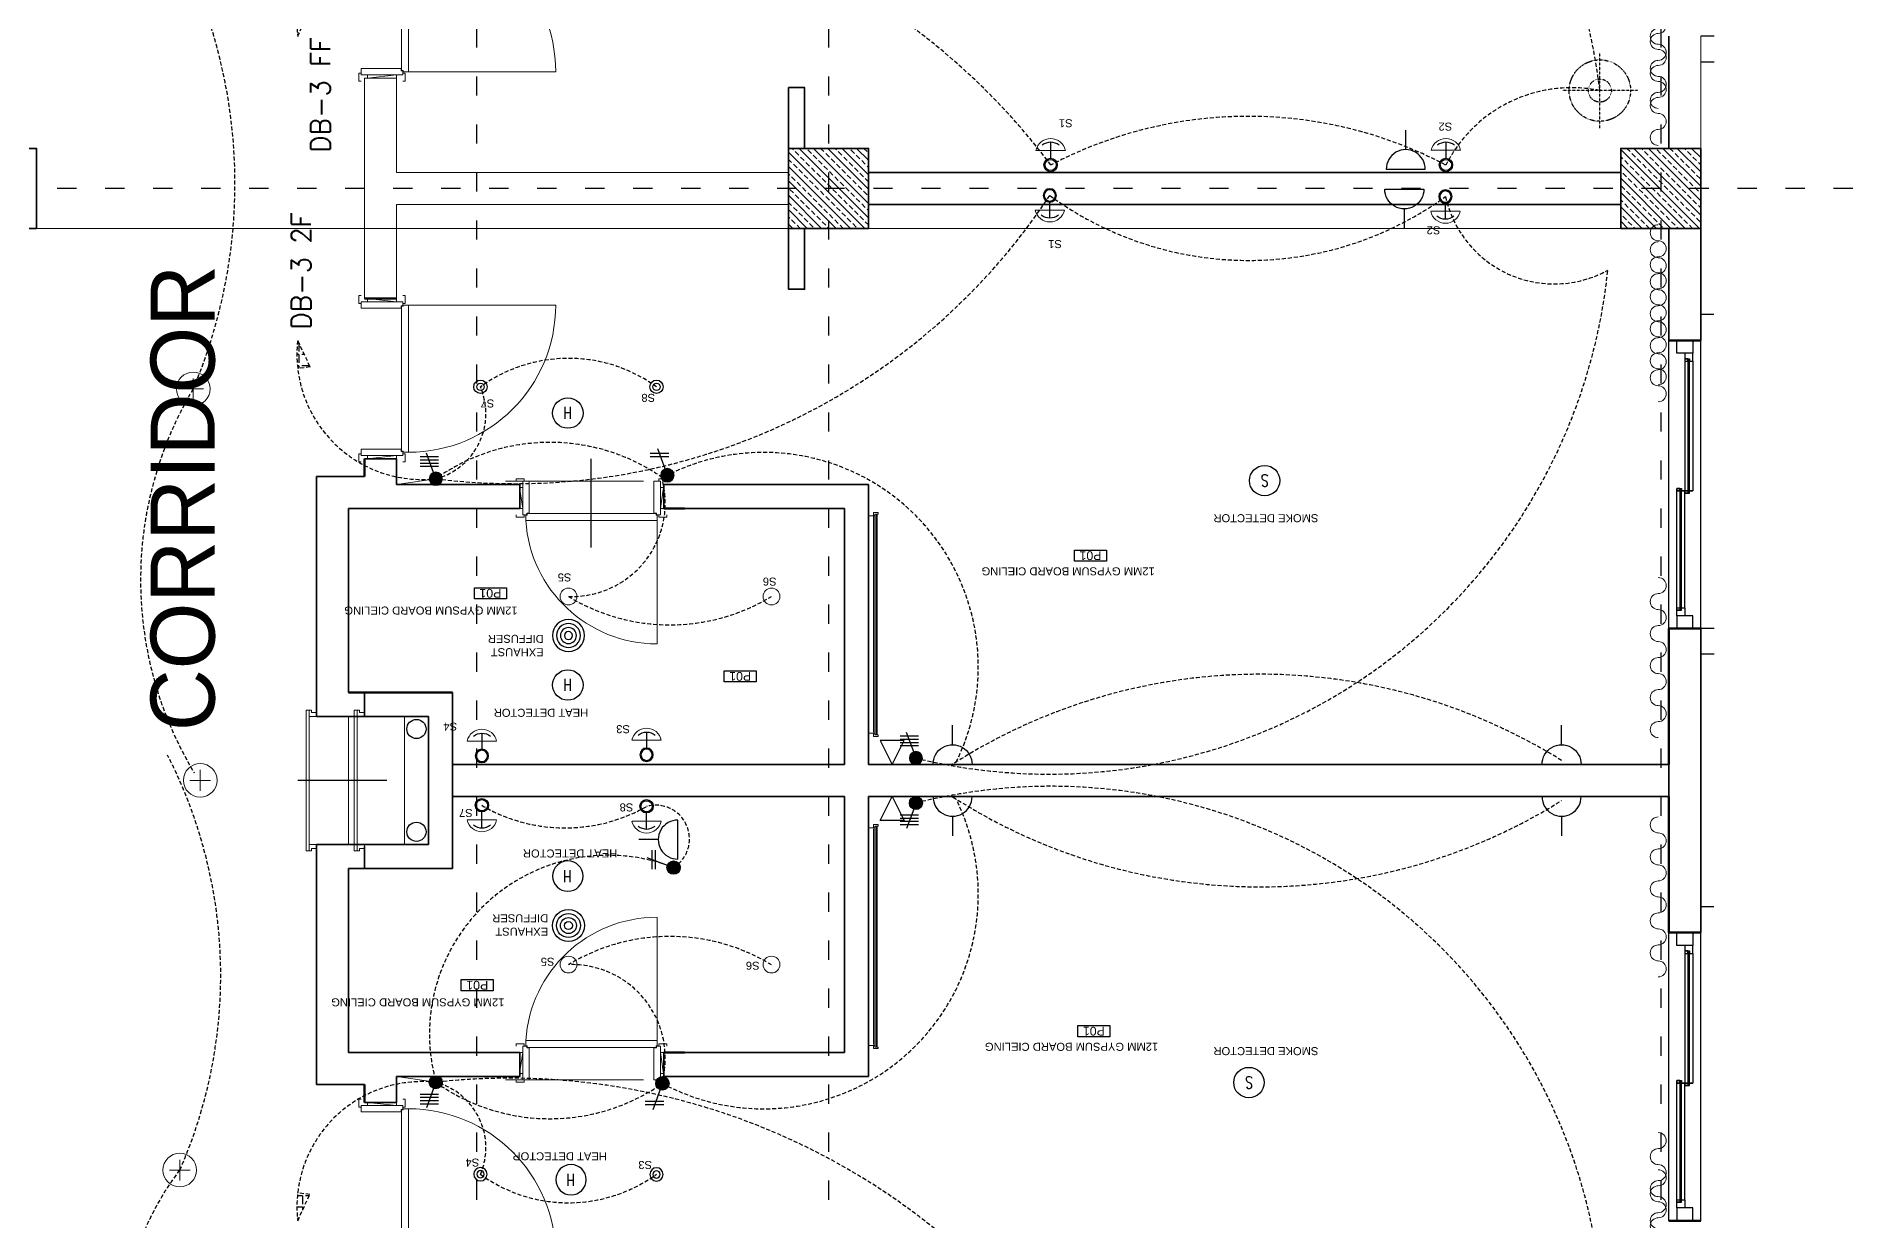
# Model space of a CAD drawing. Header units: millimetres. Extents: x -3207095 to 15275363, y 3702017 to 4798027.
# Drawn here: x 695993 to 697128, y 4470093 to 4470833 of the extents above; entities that cross this region are included whole.
import ezdxf
from ezdxf.enums import TextEntityAlignment as Align

# ---------------------------------------------------------------- set-up
doc = ezdxf.new("R2010")
doc.units = ezdxf.units.MM
for name, pattern in [('ACAD_ISO03W100', [30, 12, -18]), ('DUZ', [500, 500]), ('HIDDEN', [0.375, 0.25, -0.125]), ('HIDDEN2', [0.1875, 0.125, -0.0625])]:
    doc.linetypes.add(name, pattern=pattern)
doc.layers.get('0').update_dxf_attribs({"color": 1, "linetype": 'DUZ'})
for name, color, linetype in [('0 MC MAHAL', 94, 'Continuous'), ('a_aydinlatma', 5, 'Continuous'), ('a_olcu', 30, 'Continuous'), ('a_yazi', 105, 'Continuous'), ('AGAC', 116, 'Continuous'), ('EL-L-LS', 181, 'Continuous'), ('KOLTAR_F', 145, 'Continuous'), ('MH-EL-TEL', 222, 'Continuous'), ('OLCU', 1, 'Continuous'), ('PEN', 161, 'Continuous'), ('pen.kap.olc', 205, 'Continuous'), ('SMC-EL-FA', 33, 'Continuous'), ('SMC-EL-FA-TXT', 123, 'Continuous'), ('SMC-EL-L-LP', 22, 'Continuous'), ('SMC-EL-P', 160, 'Continuous'), ('SMC-TXT', 123, 'Continuous'), ('söve', 26, 'DUZ'), ('TESİSAT', 57, 'Continuous')]:
    doc.layers.add(name, color=color, linetype=linetype)
for name, color, linetype, lineweight in [('C LIGHT', 202, 'Continuous', 9), ('cam', 143, 'Continuous', 20), ('DUV', 220, 'Continuous', 50), ('DUVAR', 7, 'Continuous', 35), ('EL-L-WIR', 124, 'Continuous', 30), ('FE_MOBTEF.2', 33, 'Continuous', 18), ('FE_PERDE', 205, 'Continuous', 15), ('gor25', 142, 'Continuous', 25), ('iç duvar', 7, 'Continuous', 50), ('KAPEN', 151, 'Continuous', 9), ('KOLON_F', 3, 'Continuous', 35), ('Xref', 253, 'Continuous', 13)]:
    doc.layers.add(name, color=color, linetype=linetype, lineweight=lineweight)
doc.styles.add('ARIEL20S', font='arial.ttf')
doc.styles.add('ROMANS', font='romans.shx')
doc.styles.add('smc-1', font='simplex.shx')
pattern_1 = [(135, (5198435.835, 3810129.321), (-4.4901280605, -4.4901280605), []), (135, (5198435.835, 3810133.811), (-4.4901280605, -4.4901280605), [3.175, -1.5875])]
pattern_2 = [(135, (5198955.835, 3810129.321), (-4.4901280605, -4.4901280605), []), (135, (5198955.835, 3810133.811), (-4.4901280605, -4.4901280605), [3.175, -1.5875])]
pattern_3 = [(135, (5198955.835, 3810129.321), (-4.4901280605, -4.4901280605), []), (135, (5198955.835, 3810133.811), (-4.4901280605, -4.4901280605), [3.175, -1.5875])]

# ---------------------------------------------------------------- blocks, each defined once
blk = doc.blocks.new('GEN_BLOCK00601')
at = {"linetype": 'Continuous', "ltscale": 50}
for centre, start, end in [((50, 50), 0, 180), ((150, 50), 180, 0), ((250, 50), 0, 180), ((350, 50), 180, 0), ((450, 50), 0, 180), ((550, 50), 180, 0), ((650, 50), 0, 180), ((750, 50), 180, 0), ((850, 50), 0, 180), ((950, 50), 180, 0)]:
    blk.add_arc(centre, 50, start, end, dxfattribs=at)
for tag in ['FLOOR', 'Sfb']:
    blk.add_attdef(tag, (0, 0), '', height=1)
blk = doc.blocks.new('K210')
for p, q in [((0.04, 0.985), (0.04, 0.032)), ((0.04, 0.032), (0.047, 0.032)), ((0.047, 0.032), (0.047, 0.022)), ((0.047, 0.022), (0.953, 0.022)), ((0.953, 0.032), (0.96, 0.032)), ((0.953, 0.022), (0.953, 0.032)), ((0.96, 0.032), (0.96, 0.065))]:
    blk.add_line(p, q)
for points in [[(-0.02, 0.03), (-0.02, 0.045), (0.03, 0.045), (0.03, 0.03)], [(0.04, 0.065), (0.96, 0.065)], [(1.02, 0.03), (1.02, 0.045), (0.97, 0.045), (0.97, 0.03)], [(0.02, -0.19), (0, -0.19), (0.02, -0.01), (0, -0.01)], [(0.98, -0.19), (1, -0.19), (0.98, -0.01), (1, -0.01)], [(-0.02, -0.23), (-0.02, -0.245), (0.03, -0.245), (0.03, -0.23)], [(1.02, -0.23), (1.02, -0.245), (0.97, -0.245), (0.97, -0.23)]]:
    blk.add_lwpolyline(points)
for points in [[(0.02, 0.03), (0.045, 0.03), (0.045, 0.02), (0.06, 0.02), (0.06, -0.23), (0.02, -0.23)], [(0.98, 0.03), (0.955, 0.03), (0.955, 0.02), (0.94, 0.02), (0.94, -0.23), (0.98, -0.23)]]:
    blk.add_lwpolyline(points, close=True)
blk.add_arc((0.04, 0.065), 0.92, 0, 90)
blk = doc.blocks.new('new block')
at = {"layer": 'KAPEN'}
for p, q in [((105202.053, 48261.86), (105202.02, 48261.86)), ((105202.053, 48261.853), (105202.053, 48261.86)), ((105202.063, 48261.853), (105202.053, 48261.853)), ((105202.063, 48261.047), (105202.063, 48261.853)), ((105201.25, 48261.04), (105202.053, 48261.04)), ((105202.053, 48261.047), (105202.063, 48261.047)), ((105202.053, 48261.04), (105202.053, 48261.047))]:
    blk.add_line(p, q, dxfattribs=at)
for points in [[(105202.055, 48261.92), (105202.04, 48261.92), (105202.04, 48261.87), (105202.055, 48261.87)], [(105202.265, 48261.92), (105202.28, 48261.92), (105202.28, 48261.87), (105202.265, 48261.87)], [(105202.02, 48261.04), (105202.02, 48261.86)], [(105202.225, 48261.88), (105202.225, 48261.9), (105202.095, 48261.88), (105202.095, 48261.9)], [(105202.055, 48260.98), (105202.04, 48260.98), (105202.04, 48261.03), (105202.055, 48261.03)], [(105202.225, 48261.02), (105202.225, 48261), (105202.095, 48261.02), (105202.095, 48261)], [(105202.265, 48260.98), (105202.28, 48260.98), (105202.28, 48261.03), (105202.265, 48261.03)]]:
    blk.add_lwpolyline(points, dxfattribs=at)
for points in [[(105202.055, 48261.88), (105202.055, 48261.855), (105202.065, 48261.855), (105202.065, 48261.84), (105202.265, 48261.84), (105202.265, 48261.88)], [(105202.055, 48261.02), (105202.055, 48261.045), (105202.065, 48261.045), (105202.065, 48261.06), (105202.265, 48261.06), (105202.265, 48261.02)]]:
    blk.add_lwpolyline(points, close=True, dxfattribs=at)
blk.add_arc((105202.071, 48261.04), 0.822, 93.6023, 180, dxfattribs=at)
blk = doc.blocks.new('rgtkjıtdkfgölv')
at = {"layer": 'FE_MOBTEF.2'}
for p, q in [((104445.908, 48877.932), (104445.888, 48877.932)), ((104445.888, 48877.932), (104445.888, 48877.902)), ((104445.888, 48877.902), (104445.898, 48877.902)), ((104445.898, 48877.914), (104445.898, 48877.922)), ((104445.898, 48877.922), (104447.278, 48877.922)), ((104445.898, 48877.922), (104445.908, 48877.922)), ((104445.898, 48877.902), (104445.898, 48877.922)), ((104445.898, 48877.908), (104445.898, 48877.914)), ((104445.898, 48877.914), (104447.278, 48877.914)), ((104447.278, 48877.914), (104445.898, 48877.914)), ((104447.278, 48877.908), (104445.898, 48877.908)), ((104445.908, 48877.932), (104445.908, 48877.962)), ((104445.908, 48877.922), (104445.908, 48877.932)), ((104447.261, 48877.932), (104445.914, 48877.932)), ((104447.268, 48877.932), (104447.268, 48877.962)), ((104447.268, 48877.932), (104447.288, 48877.932)), ((104447.268, 48877.922), (104447.268, 48877.932)), ((104447.278, 48877.922), (104447.268, 48877.922)), ((104447.278, 48877.902), (104447.278, 48877.922)), ((104447.278, 48877.922), (104447.278, 48877.914)), ((104447.278, 48877.914), (104447.278, 48877.908)), ((104447.288, 48877.902), (104447.278, 48877.902)), ((104447.288, 48877.932), (104447.288, 48877.902))]:
    blk.add_line(p, q, dxfattribs=at)
blk = doc.blocks.new('a_malzeme')
blk.add_lwpolyline([(-100, 70), (100, 70), (100, 0), (-100, 0), (-100, 70)])
at = {"style": 'ARIEL20S'}
blk.add_attdef('P01', text='', height=55, dxfattribs=at).set_placement((0, 35), align=Align.MIDDLE_CENTER)
blk = doc.blocks.new('ANEM')
at = {"layer": 'a_aydinlatma'}
for radius in [100, 75, 50, 25]:
    blk.add_circle((56721, 5587), radius, dxfattribs=at)
blk = doc.blocks.new('SD')
at = {"color": 140}
blk.add_circle((0, 0), 0.25, dxfattribs=at)
at = {"layer": 'SMC-EL-FA-TXT', "style": 'ROMANS', "width": 0.75}
blk.add_text('S', height=0.197, dxfattribs=at).set_placement((-0.066, -0.101, 0))
blk = doc.blocks.new('LIGHT3')
at = {"layer": 'SMC-EL-L-LP'}
blk.add_line((0.001, 0), (0, 0.235), dxfattribs=at)
for radius in [0.0975, 0.0825]:
    blk.add_circle((0, 0.332), radius, dxfattribs=at)
blk.add_arc((0, 0.2), 0.2, 231.5853, 308.8029, dxfattribs=at)
blk = doc.blocks.new('LS-1WAY-4G')
at = {"layer": 'EL-L-LS'}
blk.add_hatch(color=181, dxfattribs=at).paths.add_polyline_path([(0.092, 0.092, 1), (-0.092, 0.092, 1)])
at = {"layer": 'EL-L-LS', "color": 181}
for p, q in [((-0.036, 0.4), (0.223, 0.4)), ((-0.036, 0.354), (0.223, 0.354)), ((-0.036, 0.308), (0.223, 0.308)), ((-0.036, 0.263), (0.223, 0.263)), ((0.031, 0.178), (0.132, 0.453))]:
    blk.add_line(p, q, dxfattribs=at)
blk.add_circle((0, 0.092), 0.0917, dxfattribs=at)
blk = doc.blocks.new('LIGHT1')
at = {"linetype": 'Continuous'}
for radius in [0.11, 0.06]:
    blk.add_circle((0, 0), radius, dxfattribs=at)
blk = doc.blocks.new('A$C89dd7f61')
at = {"layer": 'SMC-EL-L-LP', "xscale": -38, "yscale": 38, "zscale": 38}
blk.add_blockref('LIGHT1', (0, 0), dxfattribs=at)
blk = doc.blocks.new('LS-1WAY-2G')
at = {"layer": 'SMC-EL-L-LP'}
blk.add_hatch(color=181, dxfattribs=at).paths.add_polyline_path([(0.092, 0.092, 1), (-0.092, 0.092, 1)])
at = {"layer": 'SMC-EL-L-LP', "color": 181}
for p, q in [((-0.021, 0.387), (0.237, 0.387)), ((-0.021, 0.342), (0.237, 0.342)), ((0.031, 0.178), (0.132, 0.453))]:
    blk.add_line(p, q, dxfattribs=at)
blk.add_circle((0, 0.092), 0.0917, dxfattribs=at)
blk = doc.blocks.new('CL1')
at = {"layer": 'C LIGHT'}
blk.add_circle((0, 0), 5.25, dxfattribs=at)
blk = doc.blocks.new('HD')
at = {"color": 22}
blk.add_circle((0, 0), 0.25, dxfattribs=at)
at = {"layer": 'SMC-EL-FA-TXT', "color": 123, "style": 'ROMANS', "width": 0.75}
blk.add_text('H', height=0.197, dxfattribs=at).set_placement((-0.074, -0.096, 0))
blk = doc.blocks.new('S13A')
for p, q in [((0, 0.18), (0, 0.358)), ((-0.178, 0), (0.178, 0))]:
    blk.add_line(p, q)
blk.add_arc((0, 0.002), 0.178, 359.4023, 180.5977)
blk = doc.blocks.new('A$C7aefd928')
at = {"layer": 'a_aydinlatma', "linetype": 'HIDDEN', "ltscale": 10}
h = blk.add_hatch(dxfattribs=at)
h.set_pattern_fill('ANGLE', color=8)
h.set_pattern_definition([(0, (-693994.367, -4479887.279), (0, 6.985), [5.08, -1.905]), (90, (-693994.367, -4479887.279), (-6.985, 4e-16), [5.08, -1.905])])
h.paths.add_polyline_path([(837.2, 271.4), (829.6, 255), (837.2, 254.1, 0.055419)])
at = {"layer": 'a_aydinlatma', "linetype": 'HIDDEN2'}
for p, q in [((23.5, 328.8), (23.5, 281.7)), ((0, 305.3), (47, 305.3))]:
    blk.add_line(p, q, dxfattribs=at)
at = {"layer": 'a_aydinlatma', "color": 3, "linetype": 'HIDDEN', "ltscale": 10}
for p, q in [((837.2, 271.4), (829.6, 255)), ((829.6, 255), (837.2, 254.1))]:
    blk.add_line(p, q, dxfattribs=at)
at = {"layer": 'a_aydinlatma', "linetype": 'HIDDEN2'}
for radius in [19.2, 7.2]:
    blk.add_circle((23.5, 305.3), radius, dxfattribs=at)
at = {"layer": 'a_aydinlatma', "linetype": 'HIDDEN', "ltscale": 10}
for centre, radius, start, end in [((41.1, 391.6), 88.1, 258.5011, 333.1564), ((243.2, 587.1), 265.7, 242.3098, 297.7005), ((705.2, 605.5), 423.1, 216.8454, 276.1897), ((366.4, 345.2), 345.2, 186.6453, 284.1662), ((668, 166.4), 93.8, 54.1169, 125.8831), ((761.9, 225.8), 42.3, 156.7822, 254.8981), ((643.1, 154.9), 111.8, 248.5847, 15.5788), ((665.9, 169.8), 58.4, 164.7362, 272.1082), ((604.6, 216.3), 122.5, 238.8129, 301.1871), ((613.5, 32.9), 21.1, 121.94, 285.5579), ((670.1, -77.2), 103.2, 59.6797, 119.5515)]:
    blk.add_arc(centre, radius, start, end, dxfattribs=at)
at = {"layer": 'a_aydinlatma', "color": 3, "linetype": 'HIDDEN', "ltscale": 10}
for centre, radius, start, end in [((759.4, 262.8), 78.3, 263.7664, 6.3094), ((679.6, 84.6), 123.1, 54.605, 124.8385), ((546, 67.4), 134.1, 61.8575, 206.2961), ((235.8, -293.6), 356.4, 57.3715, 121.9107)]:
    blk.add_arc(centre, radius, start, end, dxfattribs=at)
at = {"layer": 'MH-EL-TEL'}
for p, q in [((465.7, 6.4), (458.2, 21.4)), ((458.2, 21.4), (473.2, 21.4)), ((473.2, 21.4), (465.7, 6.4))]:
    blk.add_line(p, q, dxfattribs=at)
at = {"layer": 'OLCU', "color": 252, "linetype": 'Continuous', "lineweight": 5, "true_color": 0x939598}
blk.add_line((750.9, 184.9), (775.5, 181.4), dxfattribs=at)
at = {"layer": 'SMC-EL-L-LP', "lineweight": 0}
for p, q in [((128.9, 342.6), (110.6, 342.6)), ((375.9, 342.7), (357.5, 342.7)), ((610, 21.7), (628.3, 21.7)), ((712.9, 21), (731.3, 21))]:
    blk.add_line(p, q, dxfattribs=at)
for centre, start, end in [((119.7, 344.6), 191.7871, 348.2129), ((366.7, 344.6), 191.7871, 348.2129), ((619.2, 19.8), 11.7871, 168.2129), ((722.1, 19.1), 11.7871, 168.2129)]:
    blk.add_arc(centre, 9.38, start, end, dxfattribs=at)
at = {"layer": 'a_aydinlatma', "xscale": 0.1, "yscale": 0.1, "zscale": 0.1}
blk.add_blockref('ANEM', (-5004.1, -471.7), dxfattribs=at)
at = {"layer": 'a_olcu', "xscale": 0.1, "yscale": 0.1, "zscale": 0.1}
for p in [(339.7, 149.5), (725, 120.8)]:
    blk.add_blockref('a_malzeme', p, dxfattribs=at).add_auto_attribs({'P01': 'P01'})
at = {"layer": 'C LIGHT', "linetype": 'Continuous'}
for p in [(541.1, 111.4), (668, 111.4)]:
    blk.add_blockref('CL1', p, dxfattribs=at)
at = {"layer": 'EL-L-LS', "xscale": 45.60000005237816, "yscale": 45.60000005237816, "zscale": 45.60000005237816}
blk.add_blockref('LS-1WAY-2G', (609.3, 181.4), dxfattribs=at)
at = {"layer": 'EL-L-LS', "xscale": 45.60000005237816, "yscale": 45.60000005237816, "zscale": 45.60000005237816, "rotation": 270}
blk.add_blockref('LS-1WAY-2G', (598.1, 50.8), dxfattribs=at)
at = {"layer": 'EL-L-WIR', "xscale": 44.23680000000058, "yscale": 44.23680000000058, "zscale": 44.23680000000058}
for p in [(750.9, 180.9), (450.9, 6.4)]:
    blk.add_blockref('LS-1WAY-4G', p, dxfattribs=at)
at = {"layer": 'SMC-EL-FA', "yscale": 38, "zscale": 38}
for name, p, xscale in [('HD', (666.4, 245.8), -38), ('SD', (242.8, 185.1), 38), ('HD', (668.4, 56.1), -38)]:
    blk.add_blockref(name, p, dxfattribs=dict(at, xscale=xscale))
at = {"layer": 'SMC-EL-L-LP', "lineweight": 0, "xscale": 42.74999999996362, "yscale": 42.74999999996362, "zscale": 42.74999999996362}
for p in [(119.7, 337.6), (366.7, 337.6)]:
    blk.add_blockref('LIGHT3', p, dxfattribs=at)
at = {"layer": 'SMC-EL-L-LP', "lineweight": 0, "xscale": 42.74999999996362, "yscale": 42.74999999996362, "zscale": 42.74999999996362, "rotation": 180}
for p in [(619.2, 26.7), (722.1, 26)]:
    blk.add_blockref('LIGHT3', p, dxfattribs=at)
at = {"layer": 'SMC-EL-P', "xscale": 68.51054328617874, "yscale": 68.51054328617874, "zscale": 68.51054328617874}
for p, rotation in [((144.8, 354.5), 180), ((599.6, 33.3), 270)]:
    blk.add_blockref('S13A', p, dxfattribs=dict(at, rotation=rotation))
for p in [(47.4, 6.4), (428, 6.4)]:
    blk.add_blockref('S13A', p, dxfattribs=at)
at = {"layer": 'Xref'}
for p in [(613, 242.5), (723, 242.4)]:
    blk.add_blockref('A$C89dd7f61', p, dxfattribs=at)
at = {"layer": 'a_yazi', "char_height": 5, "style": 'ARIEL20S'}
for s, insert, width, attachment_point in [('S2', (115.8, 330.3), 51.389, 1), ('S1', (353, 328.2), 51.389, 1), ('S3', (615.8, 239.1), 51.389, 1), ('HEAT DETECTOR', (644, 228.6), 143.239, 7), ('S4', (723.8, 237.6), 51.389, 1), ('SMOKE DETECTOR', (199.4, 162.9), 143.239, 7), ('12MM GYPSUM BOARD CIELING ', (299.5, 160.2), 143.239, 7), ('12MM GYPSUM BOARD CIELING ', (708, 132.4), 143.239, 7), ('S6', (548.6, 114.6), 51.389, 1), ('S5', (676.8, 112.1), 51.389, 1), ('EXHAUST DIFFUSER', (680.7, 93.3), 51.389, 1), ('HEAT DETECTOR', (637.5, 39.4), 143.239, 7), ('S8', (627.5, 15.7), 51.389, 1), ('S7', (727.9, 19.2), 51.389, 1)]:
    blk.add_mtext(s, dxfattribs=dict(at, insert=insert, width=width, attachment_point=attachment_point))
blk = doc.blocks.new('A$C288ee9c8')
at = {"layer": 'a_aydinlatma', "linetype": 'HIDDEN', "ltscale": 10}
h = blk.add_hatch(dxfattribs=at)
h.set_pattern_fill('ANGLE', color=8)
h.set_pattern_definition([(0, (-694012.924, -4479302.351), (0, 6.985), [5.08, -1.905]), (90, (-694012.924, -4479302.351), (-6.985, 4e-16), [5.08, -1.905])])
h.paths.add_polyline_path([(818.7, 95), (811, 111.4), (818.6, 112.3, -0.055419)])
at = {"layer": 'a_aydinlatma', "color": 3, "linetype": 'HIDDEN', "ltscale": 10}
for p, q in [((811, 111.4), (818.6, 112.3)), ((818.7, 95), (811, 111.4))]:
    blk.add_line(p, q, dxfattribs=at)
at = {"layer": 'a_aydinlatma', "linetype": 'HIDDEN', "ltscale": 10}
for centre, radius, start, end in [((349, 15), 350.8, 76.2487, 174.124), ((586.1, 150), 122.5, 58.8129, 121.1871), ((647.4, 196.4), 58.4, 87.8918, 195.2638), ((683.3, -216.4), 400.7, 82.9628, 146.5996), ((743.4, 140.5), 42.3, 105.1019, 203.2178), ((649.5, 199.8), 93.8, 234.1169, 305.8831), ((33.5, -10.1), 69.6, 12.4474, 118.8317), ((224.6, -165.2), 210, 53.7613, 125.8826)]:
    blk.add_arc(centre, radius, start, end, dxfattribs=at)
at = {"layer": 'a_aydinlatma', "color": 3, "linetype": 'HIDDEN', "ltscale": 10}
for centre, radius, start, end in [((217.3, 659.8), 356.4, 238.0893, 302.6285), ((527.5, 298.9), 134.1, 153.7039, 298.1425), ((740.9, 103.4), 78.3, 353.6906, 96.2336), ((661.1, 281.6), 123.1, 235.1615, 305.395)]:
    blk.add_arc(centre, radius, start, end, dxfattribs=at)
at = {"layer": 'MH-EL-TEL'}
for p, q in [((447.2, 359.8), (439.7, 344.8)), ((454.7, 344.8), (447.2, 359.8)), ((439.7, 344.8), (454.7, 344.8))]:
    blk.add_line(p, q, dxfattribs=at)
at = {"layer": 'OLCU', "color": 252, "linetype": 'Continuous', "lineweight": 5, "true_color": 0x939598}
blk.add_line((732.4, 181.3), (757, 184.8), dxfattribs=at)
at = {"layer": 'SMC-EL-L-LP', "lineweight": 0}
for p, q in [((591.5, 344.5), (609.8, 344.5)), ((694.4, 345.2), (712.8, 345.2)), ((110.7, 14.1), (92.3, 14.1)), ((357.9, 13.4), (339.5, 13.4))]:
    blk.add_line(p, q, dxfattribs=at)
for centre, start, end in [((600.7, 346.5), 191.7871, 348.2129), ((703.6, 347.1), 191.7871, 348.2129), ((101.5, 12.2), 11.7871, 168.2129), ((348.7, 11.4), 11.7871, 168.2129)]:
    blk.add_arc(centre, 9.38, start, end, dxfattribs=at)
at = {"layer": 'a_aydinlatma', "xscale": -0.1, "yscale": 0.1, "zscale": 0.1, "rotation": 180}
blk.add_blockref('ANEM', (-5022.6, 837.9), dxfattribs=at)
at = {"layer": 'a_olcu', "xscale": 0.1, "yscale": 0.1, "zscale": 0.1}
for p in [(542.2, 301.2), (698.3, 249.3), (323.3, 225.8)]:
    blk.add_blockref('a_malzeme', p, dxfattribs=at).add_auto_attribs({'P01': 'P01'})
at = {"layer": 'C LIGHT', "linetype": 'Continuous', "xscale": -1, "rotation": 180}
for p in [(522.6, 254.8), (649.5, 254.8)]:
    blk.add_blockref('CL1', p, dxfattribs=at)
at = {"layer": 'EL-L-LS', "xscale": -45.60000005237816, "yscale": 45.60000005237816, "zscale": 45.60000005237816, "rotation": 180}
blk.add_blockref('LS-1WAY-2G', (587.7, 183.2), dxfattribs=at)
at = {"layer": 'EL-L-WIR', "xscale": -44.23680000000058, "yscale": 44.23680000000058, "zscale": 44.23680000000058, "rotation": 180}
for p in [(432.4, 359.8), (732.4, 185.3)]:
    blk.add_blockref('LS-1WAY-4G', p, dxfattribs=at)
at = {"layer": 'SMC-EL-FA', "xscale": 38, "yscale": 38, "zscale": 38, "rotation": 180}
for p in [(649.9, 310.1), (649.9, 140.2)]:
    blk.add_blockref('HD', p, dxfattribs=at)
at = {"layer": 'SMC-EL-FA', "xscale": 38, "yscale": 38, "zscale": 38}
blk.add_blockref('SD', (214.5, 182.4), dxfattribs=at)
at = {"layer": 'SMC-EL-L-LP', "lineweight": 0, "xscale": -42.74999999996362, "yscale": 42.74999999996362, "zscale": 42.74999999996362}
for p in [(600.7, 339.5), (703.6, 340.2)]:
    blk.add_blockref('LIGHT3', p, dxfattribs=at)
at = {"layer": 'SMC-EL-L-LP', "lineweight": 0, "xscale": -42.74999999996362, "yscale": 42.74999999996362, "zscale": 42.74999999996362, "rotation": 180}
for p in [(101.5, 19.1), (348.7, 18.4)]:
    blk.add_blockref('LIGHT3', p, dxfattribs=at)
at = {"layer": 'SMC-EL-P', "xscale": -68.51054328617874, "yscale": 68.51054328617874, "zscale": 68.51054328617874, "rotation": 180}
for p in [(28.9, 359.8), (409.5, 359.8)]:
    blk.add_blockref('S13A', p, dxfattribs=at)
at = {"layer": 'SMC-EL-P', "xscale": -68.51054328617874, "yscale": 68.51054328617874, "zscale": 68.51054328617874}
blk.add_blockref('S13A', (127.2, 0.3), dxfattribs=at)
at = {"layer": 'Xref', "xscale": -1, "rotation": 180}
for p in [(594.5, 123.8), (704.5, 123.8)]:
    blk.add_blockref('A$C89dd7f61', p, dxfattribs=at)
at = {"layer": 'a_yazi', "char_height": 5, "style": 'ARIEL20S'}
for s, insert, width, attachment_point in [('S3', (611.1, 340.2), 51.389, 1), ('HEAT DETECTOR', (637.2, 324.9), 143.239, 7), ('S4', (719.1, 338.6), 51.389, 1), ('EXHAUST DIFFUSER', (665, 292.1), 51.389, 1), ('12MM GYPSUM BOARD CIELING ', (681.3, 261), 143.239, 7), ('12MM GYPSUM BOARD CIELING ', (283.1, 236.5), 143.239, 7), ('S6', (519.5, 248), 51.389, 1), ('S5', (647.7, 245.4), 51.389, 1), ('SMOKE DETECTOR', (180.9, 203.3), 143.239, 7), ('S7', (695.9, 136.7), 51.389, 1), ('S8', (595.4, 133.2), 51.389, 1), ('S1', (341.2, 37.1), 51.389, 1), ('S2', (104.7, 28.5), 51.389, 1)]:
    blk.add_mtext(s, dxfattribs=dict(at, insert=insert, width=width, attachment_point=attachment_point))
blk = doc.blocks.new('CL4')
at = {"layer": 'C LIGHT', "color": 3}
for p, q in [((-3.25, 0), (3.25, 0)), ((0, 3.25), (0, -3.25))]:
    blk.add_line(p, q, dxfattribs=at)
at = {"layer": 'C LIGHT'}
blk.add_circle((0, 0), 5.25, dxfattribs=at)

msp = doc.modelspace()

# ---------------------------------------------------------------- hatches: boundary and pattern name
at = {"layer": 'KOLTAR_F'}
h = msp.add_hatch(dxfattribs=at)
h.set_pattern_fill('ANSI33', color=256, angle=90, style=0)
h.set_pattern_definition(pattern_2)
h.paths.add_polyline_path([(696513.4, 4470712.8), (696513.4, 4470762.8), (696463.4, 4470762.8), (696463.4, 4470712.8)])
h = msp.add_hatch(dxfattribs=at)
h.set_pattern_fill('ANSI33', color=256, angle=90, style=0)
h.set_pattern_definition(pattern_3)
h.paths.add_polyline_path([(696513.4, 4470712.8), (696513.4, 4470762.8), (696463.4, 4470762.8), (696463.4, 4470712.8)])
h = msp.add_hatch(dxfattribs=at)
h.set_pattern_fill('ANSI33', color=256, angle=90, style=0)
h.set_pattern_definition(pattern_2)
h.paths.add_polyline_path([(696513.4, 4470712.8), (696513.4, 4470762.8), (696463.4, 4470762.8), (696463.4, 4470712.8)])
h = msp.add_hatch(dxfattribs=at)
h.set_pattern_fill('ANSI33', color=256, angle=90, style=0)
h.set_pattern_definition(pattern_3)
h.paths.add_polyline_path([(696513.4, 4470712.8), (696513.4, 4470762.8), (696463.4, 4470762.8), (696463.4, 4470712.8)])
h = msp.add_hatch(dxfattribs=at)
h.set_pattern_fill('ANSI33', color=256, angle=90, style=0)
h.set_pattern_definition(pattern_1)
h.paths.add_polyline_path([(697033.4, 4470712.8), (697033.4, 4470762.8), (696983.4, 4470762.8), (696983.4, 4470712.8)])
h = msp.add_hatch(dxfattribs=at)
h.set_pattern_fill('ANSI33', color=256, angle=90, style=0)
h.set_pattern_definition(pattern_1)
h.paths.add_polyline_path([(697033.4, 4470712.8), (697033.4, 4470762.8), (696983.4, 4470762.8), (696983.4, 4470712.8)])
h = msp.add_hatch(dxfattribs=at)
h.set_pattern_fill('ANSI33', color=256, angle=90, style=0)
h.set_pattern_definition(pattern_1)
h.paths.add_polyline_path([(697033.4, 4470712.8), (697033.4, 4470762.8), (696983.4, 4470762.8), (696983.4, 4470712.8)])
h = msp.add_hatch(dxfattribs=at)
h.set_pattern_fill('ANSI33', color=256, angle=90, style=0)
h.set_pattern_definition(pattern_1)
h.paths.add_polyline_path([(697033.4, 4470712.8), (697033.4, 4470762.8), (696983.4, 4470762.8), (696983.4, 4470712.8)])

# ---------------------------------------------------------------- linework, layer by layer
at = {"color": 232, "linetype": 'ACAD_ISO03W100'}
for p, q in [((696268.4, 4472637.8), (696268.4, 4469507.8)), ((696488.4, 4472637.8), (696488.4, 4469507.8)), ((697008.4, 4472637.8), (697008.4, 4469507.8)), ((697128.4, 4470737.8), (693188.4, 4470737.8))]:
    msp.add_line(p, q, dxfattribs=at)
at = {"layer": 'a_aydinlatma', "linetype": 'HIDDEN', "ltscale": 10}
for centre, radius, start, end in [((695789.1, 4470740.8), 328.4, 336.9957, 19.8788), ((696291.6, 4470493.1), 233.1, 149.1935, 211.1217), ((695806.9, 4470246), 301.7, 336.2319, 27.1518), ((696245.7, 4470004.4), 202.3, 143.5875, 223.0672)]:
    msp.add_arc(centre, radius, start, end, dxfattribs=at)
at = {"layer": 'AGAC'}
for p, q in [((697013.4, 4470462.8), (697013.4, 4470642.8)), ((697013.4, 4470462.8), (697013.4, 4470642.8)), ((697033.4, 4470462.8), (697033.4, 4470642.8)), ((697033.4, 4470462.8), (697033.4, 4470642.8)), ((697013.4, 4470092.8), (697013.4, 4470272.8)), ((697013.4, 4470092.8), (697013.4, 4470272.8)), ((697033.4, 4470092.8), (697033.4, 4470272.8)), ((697033.4, 4470092.8), (697033.4, 4470272.8))]:
    msp.add_line(p, q, dxfattribs=at)
at = {"layer": 'cam'}
for p, q in [((697025.4, 4470631.3), (697025.4, 4470547.3)), ((697025.4, 4470631.3), (697025.4, 4470547.3)), ((697025.9, 4470631.3), (697025.9, 4470547.3)), ((697025.9, 4470631.3), (697025.9, 4470547.3)), ((697026.4, 4470631.3), (697026.4, 4470547.3)), ((697026.4, 4470631.3), (697026.4, 4470547.3)), ((697020.4, 4470474.3), (697020.4, 4470550.3)), ((697020.4, 4470474.3), (697020.4, 4470550.3)), ((697020.9, 4470474.3), (697020.9, 4470550.3)), ((697020.9, 4470474.3), (697020.9, 4470550.3)), ((697021.4, 4470474.3), (697021.4, 4470550.3)), ((697021.4, 4470474.3), (697021.4, 4470550.3)), ((697025.4, 4470261.3), (697025.4, 4470177.3)), ((697025.4, 4470261.3), (697025.4, 4470177.3)), ((697025.9, 4470261.3), (697025.9, 4470177.3)), ((697025.9, 4470261.3), (697025.9, 4470177.3)), ((697026.4, 4470261.3), (697026.4, 4470177.3)), ((697026.4, 4470261.3), (697026.4, 4470177.3)), ((697020.4, 4470104.3), (697020.4, 4470180.3)), ((697020.4, 4470104.3), (697020.4, 4470180.3)), ((697020.9, 4470104.3), (697020.9, 4470180.3)), ((697020.9, 4470104.3), (697020.9, 4470180.3)), ((697021.4, 4470104.3), (697021.4, 4470180.3)), ((697021.4, 4470104.3), (697021.4, 4470180.3))]:
    msp.add_line(p, q, dxfattribs=at)
at = {"layer": 'DUV'}
for p, q in [((696218.4, 4470668.9), (696198.4, 4470668.9)), ((697013.4, 4470642.8), (697033.4, 4470642.8)), ((697013.4, 4470642.8), (697033.4, 4470642.8)), ((697013.4, 4470642.8), (697033.4, 4470642.8)), ((697013.4, 4470642.8), (697033.4, 4470642.8)), ((696198.4, 4470568.9), (696198.4, 4470557.8)), ((696398.4, 4470537.8), (696385.4, 4470537.8)), ((697013.4, 4470462.8), (697033.4, 4470462.8)), ((697013.4, 4470462.8), (697013.4, 4470377.8)), ((697013.4, 4470462.8), (697033.4, 4470462.8)), ((697013.4, 4470462.8), (697033.4, 4470462.8)), ((697013.4, 4470462.8), (697033.4, 4470462.8)), ((696253.4, 4470422.8), (696188.4, 4470422.8)), ((697013.4, 4470272.8), (697013.4, 4470357.8)), ((697013.4, 4470272.8), (697033.4, 4470272.8)), ((697013.4, 4470272.8), (697033.4, 4470272.8)), ((697013.4, 4470272.8), (697033.4, 4470272.8)), ((697013.4, 4470272.8), (697033.4, 4470272.8)), ((696398.4, 4470197.8), (696385.4, 4470197.8)), ((696198.4, 4470166.7), (696198.4, 4470177.8)), ((697013.4, 4470092.8), (697033.4, 4470092.8)), ((697013.4, 4470092.8), (697033.4, 4470092.8)), ((697013.4, 4470092.8), (697033.4, 4470092.8)), ((697013.4, 4470092.8), (697033.4, 4470092.8))]:
    msp.add_line(p, q, dxfattribs=at)
at = {"layer": 'DUVAR'}
for p, q in [((697013.4, 4470832.8), (697013.4, 4470762.8)), ((697013.4, 4470832.8), (697013.4, 4470762.8)), ((696983.4, 4470747.8), (696513.4, 4470747.8)), ((696983.4, 4470727.8), (696513.4, 4470727.8)), ((697013.4, 4470642.8), (697013.4, 4470712.8)), ((697013.4, 4470642.8), (697013.4, 4470712.8)), ((697033.4, 4470642.8), (697033.4, 4470712.8)), ((697033.4, 4470642.8), (697033.4, 4470712.8)), ((697013.4, 4470642.8), (697033.4, 4470642.8)), ((697013.4, 4470642.8), (697033.4, 4470642.8)), ((696198.4, 4470557.8), (696198.4, 4470568.9)), ((696218.4, 4470568.9), (696198.4, 4470568.9)), ((696218.4, 4470568.9), (696218.4, 4470552.8)), ((696198.4, 4470557.8), (696168.4, 4470557.8)), ((696168.4, 4470407.8), (696168.4, 4470557.8)), ((696295.4, 4470552.8), (696218.4, 4470552.8)), ((696295.4, 4470552.8), (696295.4, 4470537.8)), ((696385.4, 4470537.8), (696385.4, 4470552.8)), ((696513.4, 4470552.8), (696385.4, 4470552.8)), ((696513.4, 4470552.8), (696513.4, 4470377.8)), ((696295.4, 4470537.8), (696188.4, 4470537.8)), ((696188.4, 4470422.8), (696188.4, 4470537.8)), ((696498.4, 4470537.8), (696385.4, 4470537.8)), ((696498.4, 4470537.8), (696498.4, 4470377.8)), ((697013.4, 4470462.8), (697033.4, 4470462.8)), ((697013.4, 4470272.8), (697013.4, 4470462.8)), ((697013.4, 4470377.8), (697013.4, 4470462.8)), ((697013.4, 4470462.8), (697033.4, 4470462.8)), ((697033.4, 4470272.8), (697033.4, 4470462.8)), ((696253.4, 4470422.8), (696188.4, 4470422.8)), ((696253.4, 4470422.8), (696198.4, 4470422.8)), ((696198.4, 4470407.8), (696198.4, 4470422.8)), ((696253.4, 4470312.8), (696253.4, 4470422.8)), ((696253.4, 4470377.8), (696253.4, 4470422.8)), ((696238.4, 4470407.8), (696168.4, 4470407.8)), ((696238.4, 4470407.8), (696198.4, 4470407.8)), ((696238.4, 4470407.8), (696238.4, 4470327.8)), ((696238.4, 4470407.8), (696238.4, 4470327.8)), ((696498.4, 4470377.8), (696253.4, 4470377.8)), ((697013.4, 4470377.8), (696513.4, 4470377.8)), ((696498.4, 4470357.8), (696253.4, 4470357.8)), ((696253.4, 4470357.8), (696253.4, 4470312.8)), ((696498.4, 4470197.8), (696498.4, 4470357.8)), ((697013.4, 4470357.8), (696513.4, 4470357.8)), ((696513.4, 4470182.8), (696513.4, 4470357.8)), ((697013.4, 4470357.8), (697013.4, 4470272.8)), ((696168.4, 4470327.8), (696168.4, 4470177.8)), ((696238.4, 4470327.8), (696168.4, 4470327.8)), ((696238.4, 4470327.8), (696198.4, 4470327.8)), ((696198.4, 4470326.5), (696198.4, 4470312.8)), ((696188.4, 4470312.8), (696188.4, 4470197.8)), ((696253.4, 4470312.8), (696188.4, 4470312.8)), ((696253.4, 4470312.8), (696198.4, 4470312.8)), ((697013.4, 4470272.8), (697033.4, 4470272.8)), ((697013.4, 4470272.8), (697033.4, 4470272.8)), ((696295.4, 4470197.8), (696188.4, 4470197.8)), ((696295.4, 4470182.8), (696295.4, 4470197.8)), ((696385.4, 4470197.8), (696385.4, 4470182.8)), ((696498.4, 4470197.8), (696385.4, 4470197.8)), ((696198.4, 4470177.8), (696168.4, 4470177.8)), ((696198.4, 4470177.8), (696198.4, 4470166.7)), ((696295.4, 4470182.8), (696218.4, 4470182.8)), ((696218.4, 4470166.7), (696218.4, 4470182.8)), ((696513.4, 4470182.8), (696385.4, 4470182.8)), ((696218.4, 4470166.7), (696198.4, 4470166.7)), ((697013.4, 4470092.8), (697033.4, 4470092.8)), ((697013.4, 4470092.8), (697033.4, 4470092.8))]:
    msp.add_line(p, q, dxfattribs=at)
for points in [[(696463.4, 4470762.8), (696463.4, 4470800.8), (696473.4, 4470800.8), (696473.4, 4470762.8)], [(696463.4, 4470712.8), (696463.4, 4470674.8), (696473.4, 4470674.8), (696473.4, 4470712.8)]]:
    msp.add_lwpolyline(points, dxfattribs=at)
at = {"layer": 'gor25'}
for p, q in [((697023.4, 4470629.8), (697023.4, 4470548.8)), ((697023.4, 4470629.8), (697023.4, 4470548.8)), ((697028.4, 4470629.8), (697028.4, 4470548.8)), ((697028.4, 4470629.8), (697028.4, 4470548.8)), ((697018.4, 4470475.8), (697018.4, 4470548.8)), ((697018.4, 4470475.8), (697018.4, 4470548.8)), ((697023.4, 4470475.8), (697023.4, 4470548.8)), ((697023.4, 4470475.8), (697023.4, 4470548.8)), ((697023.4, 4470259.8), (697023.4, 4470178.8)), ((697023.4, 4470259.8), (697023.4, 4470178.8)), ((697028.4, 4470259.8), (697028.4, 4470178.8)), ((697028.4, 4470259.8), (697028.4, 4470178.8)), ((697018.4, 4470105.8), (697018.4, 4470178.8)), ((697018.4, 4470105.8), (697018.4, 4470178.8)), ((697023.4, 4470105.8), (697023.4, 4470178.8)), ((697023.4, 4470105.8), (697023.4, 4470178.8))]:
    msp.add_line(p, q, dxfattribs=at)
at = {"layer": 'iç duvar', "color": 7, "lineweight": 18}
for p, q in [((697033.4, 4470832.8), (697033.4, 4470762.8)), ((697033.4, 4470832.8), (697033.4, 4470762.8)), ((696198.4, 4470806.7), (696198.4, 4470698.7)), ((696218.4, 4470806.7), (696198.4, 4470806.7)), ((696218.4, 4470747.8), (696218.4, 4470806.7)), ((696198.4, 4470668.9), (696198.4, 4470762.8)), ((696463.4, 4470747.8), (696218.4, 4470747.8)), ((696218.4, 4470668.9), (696218.4, 4470727.8)), ((696463.4, 4470727.8), (696218.4, 4470727.8)), ((697033.4, 4470272.8), (697033.4, 4470462.8)), ((696223.4, 4470407.8), (696223.4, 4470327.8))]:
    msp.add_line(p, q, dxfattribs=at)
at = {"layer": 'iç duvar', "color": 252, "linetype": 'Continuous', "lineweight": 5, "true_color": 0x939598}
for p, q in [((695993.4, 4470712.8), (696463.4, 4470712.8)), ((696513.4, 4470712.8), (696983.4, 4470712.8))]:
    msp.add_line(p, q, dxfattribs=at)
at = {"layer": 'KAPEN'}
for p, q in [((696286.6, 4470554.8), (696372.8, 4470554.8)), ((696188.4, 4470327.8), (696188.4, 4470407.8)), ((696223.4, 4470327.8), (696223.4, 4470407.8)), ((696286.6, 4470180.8), (696372.8, 4470180.8))]:
    msp.add_line(p, q, dxfattribs=at)
for points in [[(696163.9, 4470367.8), (696163.9, 4470411.8), (696161.9, 4470411.8), (696161.9, 4470367.8)], [(696193.9, 4470367.8), (696193.9, 4470411.8), (696191.9, 4470411.8), (696191.9, 4470367.8)], [(696163.9, 4470367.8), (696163.9, 4470323.8), (696161.9, 4470323.8), (696161.9, 4470367.8)], [(696193.9, 4470367.8), (696193.9, 4470323.8), (696191.9, 4470323.8), (696191.9, 4470367.8)]]:
    msp.add_lwpolyline(points, dxfattribs=at)
for points in [[(696163.9, 4470407.8), (696163.9, 4470411.8), (696165.4, 4470411.8), (696165.4, 4470410.3), (696168.4, 4470410.3), (696168.4, 4470407.8), (696163.9, 4470407.8)], [(696163.9, 4470407.8), (696163.9, 4470411.8), (696165.4, 4470411.8), (696165.4, 4470410.3), (696168.4, 4470410.3), (696168.4, 4470407.8), (696163.9, 4470407.8)], [(696193.9, 4470407.8), (696193.9, 4470411.8), (696195.4, 4470411.8), (696195.4, 4470410.3), (696198.4, 4470410.3), (696198.4, 4470407.8), (696193.9, 4470407.8)], [(696193.9, 4470407.8), (696193.9, 4470411.8), (696195.4, 4470411.8), (696195.4, 4470410.3), (696198.4, 4470410.3), (696198.4, 4470407.8), (696193.9, 4470407.8)], [(696163.9, 4470327.8), (696163.9, 4470323.8), (696165.4, 4470323.8), (696165.4, 4470325.3), (696168.4, 4470325.3), (696168.4, 4470327.8), (696163.9, 4470327.8)], [(696193.9, 4470327.8), (696193.9, 4470323.8), (696195.4, 4470323.8), (696195.4, 4470325.3), (696198.4, 4470325.3), (696198.4, 4470327.8), (696193.9, 4470327.8)]]:
    msp.add_lwpolyline(points, close=True, dxfattribs=at)
at = {"layer": 'KOLON_F'}
for points in [[(695993.4, 4470712.8), (695993.4, 4470762.8), (695943.4, 4470762.8), (695943.4, 4470712.8)], [(696513.4, 4470712.8), (696513.4, 4470762.8), (696463.4, 4470762.8), (696463.4, 4470712.8)], [(696513.4, 4470712.8), (696513.4, 4470762.8), (696463.4, 4470762.8), (696463.4, 4470712.8)], [(696513.4, 4470712.8), (696513.4, 4470762.8), (696463.4, 4470762.8), (696463.4, 4470712.8)], [(696513.4, 4470712.8), (696513.4, 4470762.8), (696463.4, 4470762.8), (696463.4, 4470712.8)], [(697033.4, 4470712.8), (697033.4, 4470762.8), (696983.4, 4470762.8), (696983.4, 4470712.8)], [(697033.4, 4470712.8), (697033.4, 4470762.8), (696983.4, 4470762.8), (696983.4, 4470712.8)], [(697033.4, 4470712.8), (697033.4, 4470762.8), (696983.4, 4470762.8), (696983.4, 4470712.8)], [(697033.4, 4470712.8), (697033.4, 4470762.8), (696983.4, 4470762.8), (696983.4, 4470712.8)]]:
    msp.add_lwpolyline(points, close=True, dxfattribs=at)
at = {"layer": 'PEN'}
for points in [[(697028.4, 4470634.8), (697028.4, 4470634.8), (697018.4, 4470634.8), (697018.4, 4470642.8), (697018.4, 4470642.8), (697028.4, 4470642.8), (697028.4, 4470642.8), (697028.4, 4470642.8), (697028.4, 4470634.8)], [(697028.4, 4470634.8), (697028.4, 4470634.8), (697018.4, 4470634.8), (697018.4, 4470642.8), (697018.4, 4470642.8), (697028.4, 4470642.8), (697028.4, 4470642.8), (697028.4, 4470642.8), (697028.4, 4470634.8)], [(697028.4, 4470634.8), (697028.4, 4470634.8), (697023.4, 4470634.8), (697023.4, 4470631.3), (697025.4, 4470631.3), (697026.4, 4470631.3), (697026.4, 4470629.8), (697028.4, 4470629.8), (697028.4, 4470634.8)], [(697028.4, 4470634.8), (697028.4, 4470634.8), (697023.4, 4470634.8), (697023.4, 4470631.3), (697025.4, 4470631.3), (697026.4, 4470631.3), (697026.4, 4470629.8), (697028.4, 4470629.8), (697028.4, 4470634.8)], [(697023.4, 4470631.3), (697023.4, 4470629.8), (697025.4, 4470629.8), (697025.4, 4470631.3)], [(697023.4, 4470631.3), (697023.4, 4470629.8), (697025.4, 4470629.8), (697025.4, 4470631.3)], [(697023.4, 4470548.8), (697023.4, 4470548.8), (697018.4, 4470548.8), (697018.4, 4470550.3), (697020.4, 4470550.3), (697021.4, 4470550.3), (697021.4, 4470548.8), (697023.4, 4470548.8), (697023.4, 4470548.8)], [(697018.4, 4470550.3), (697018.4, 4470548.8), (697020.4, 4470548.8), (697020.4, 4470550.3)], [(697023.4, 4470548.8), (697023.4, 4470548.8), (697018.4, 4470548.8), (697018.4, 4470550.3), (697020.4, 4470550.3), (697021.4, 4470550.3), (697021.4, 4470548.8), (697023.4, 4470548.8), (697023.4, 4470548.8)], [(697018.4, 4470550.3), (697018.4, 4470548.8), (697020.4, 4470548.8), (697020.4, 4470550.3)], [(697023.4, 4470547.3), (697023.4, 4470548.8), (697025.4, 4470548.8), (697025.4, 4470547.3)], [(697028.4, 4470548.8), (697028.4, 4470548.8), (697023.4, 4470548.8), (697023.4, 4470547.3), (697025.4, 4470547.3), (697026.4, 4470547.3), (697026.4, 4470548.8), (697028.4, 4470548.8), (697028.4, 4470548.8)], [(697023.4, 4470547.3), (697023.4, 4470548.8), (697025.4, 4470548.8), (697025.4, 4470547.3)], [(697028.4, 4470548.8), (697028.4, 4470548.8), (697023.4, 4470548.8), (697023.4, 4470547.3), (697025.4, 4470547.3), (697026.4, 4470547.3), (697026.4, 4470548.8), (697028.4, 4470548.8), (697028.4, 4470548.8)], [(697023.4, 4470470.8), (697023.4, 4470470.8), (697018.4, 4470470.8), (697018.4, 4470474.3), (697020.4, 4470474.3), (697021.4, 4470474.3), (697021.4, 4470475.8), (697023.4, 4470475.8), (697023.4, 4470470.8)], [(697018.4, 4470474.3), (697018.4, 4470475.8), (697020.4, 4470475.8), (697020.4, 4470474.3)], [(697023.4, 4470470.8), (697023.4, 4470470.8), (697018.4, 4470470.8), (697018.4, 4470474.3), (697020.4, 4470474.3), (697021.4, 4470474.3), (697021.4, 4470475.8), (697023.4, 4470475.8), (697023.4, 4470470.8)], [(697018.4, 4470474.3), (697018.4, 4470475.8), (697020.4, 4470475.8), (697020.4, 4470474.3)], [(697028.4, 4470470.8), (697028.4, 4470470.8), (697018.4, 4470470.8), (697018.4, 4470462.8), (697018.4, 4470462.8), (697028.4, 4470462.8), (697028.4, 4470462.8), (697028.4, 4470462.8), (697028.4, 4470470.8)], [(697028.4, 4470470.8), (697028.4, 4470470.8), (697018.4, 4470470.8), (697018.4, 4470462.8), (697018.4, 4470462.8), (697028.4, 4470462.8), (697028.4, 4470462.8), (697028.4, 4470462.8), (697028.4, 4470470.8)], [(697028.4, 4470264.8), (697028.4, 4470264.8), (697018.4, 4470264.8), (697018.4, 4470272.8), (697018.4, 4470272.8), (697028.4, 4470272.8), (697028.4, 4470272.8), (697028.4, 4470272.8), (697028.4, 4470264.8)], [(697028.4, 4470264.8), (697028.4, 4470264.8), (697018.4, 4470264.8), (697018.4, 4470272.8), (697018.4, 4470272.8), (697028.4, 4470272.8), (697028.4, 4470272.8), (697028.4, 4470272.8), (697028.4, 4470264.8)], [(697028.4, 4470264.8), (697028.4, 4470264.8), (697023.4, 4470264.8), (697023.4, 4470261.3), (697025.4, 4470261.3), (697026.4, 4470261.3), (697026.4, 4470259.8), (697028.4, 4470259.8), (697028.4, 4470264.8)], [(697028.4, 4470264.8), (697028.4, 4470264.8), (697023.4, 4470264.8), (697023.4, 4470261.3), (697025.4, 4470261.3), (697026.4, 4470261.3), (697026.4, 4470259.8), (697028.4, 4470259.8), (697028.4, 4470264.8)], [(697023.4, 4470261.3), (697023.4, 4470259.8), (697025.4, 4470259.8), (697025.4, 4470261.3)], [(697023.4, 4470261.3), (697023.4, 4470259.8), (697025.4, 4470259.8), (697025.4, 4470261.3)], [(697023.4, 4470178.8), (697023.4, 4470178.8), (697018.4, 4470178.8), (697018.4, 4470180.3), (697020.4, 4470180.3), (697021.4, 4470180.3), (697021.4, 4470178.8), (697023.4, 4470178.8), (697023.4, 4470178.8)], [(697018.4, 4470180.3), (697018.4, 4470178.8), (697020.4, 4470178.8), (697020.4, 4470180.3)], [(697023.4, 4470178.8), (697023.4, 4470178.8), (697018.4, 4470178.8), (697018.4, 4470180.3), (697020.4, 4470180.3), (697021.4, 4470180.3), (697021.4, 4470178.8), (697023.4, 4470178.8), (697023.4, 4470178.8)], [(697018.4, 4470180.3), (697018.4, 4470178.8), (697020.4, 4470178.8), (697020.4, 4470180.3)], [(697023.4, 4470177.3), (697023.4, 4470178.8), (697025.4, 4470178.8), (697025.4, 4470177.3)], [(697028.4, 4470178.8), (697028.4, 4470178.8), (697023.4, 4470178.8), (697023.4, 4470177.3), (697025.4, 4470177.3), (697026.4, 4470177.3), (697026.4, 4470178.8), (697028.4, 4470178.8), (697028.4, 4470178.8)], [(697023.4, 4470177.3), (697023.4, 4470178.8), (697025.4, 4470178.8), (697025.4, 4470177.3)], [(697028.4, 4470178.8), (697028.4, 4470178.8), (697023.4, 4470178.8), (697023.4, 4470177.3), (697025.4, 4470177.3), (697026.4, 4470177.3), (697026.4, 4470178.8), (697028.4, 4470178.8), (697028.4, 4470178.8)], [(697023.4, 4470100.8), (697023.4, 4470100.8), (697018.4, 4470100.8), (697018.4, 4470104.3), (697020.4, 4470104.3), (697021.4, 4470104.3), (697021.4, 4470105.8), (697023.4, 4470105.8), (697023.4, 4470100.8)], [(697018.4, 4470104.3), (697018.4, 4470105.8), (697020.4, 4470105.8), (697020.4, 4470104.3)], [(697023.4, 4470100.8), (697023.4, 4470100.8), (697018.4, 4470100.8), (697018.4, 4470104.3), (697020.4, 4470104.3), (697021.4, 4470104.3), (697021.4, 4470105.8), (697023.4, 4470105.8), (697023.4, 4470100.8)], [(697018.4, 4470104.3), (697018.4, 4470105.8), (697020.4, 4470105.8), (697020.4, 4470104.3)], [(697028.4, 4470100.8), (697028.4, 4470100.8), (697018.4, 4470100.8), (697018.4, 4470092.8), (697018.4, 4470092.8), (697028.4, 4470092.8), (697028.4, 4470092.8), (697028.4, 4470092.8), (697028.4, 4470100.8)], [(697028.4, 4470100.8), (697028.4, 4470100.8), (697018.4, 4470100.8), (697018.4, 4470092.8), (697018.4, 4470092.8), (697028.4, 4470092.8), (697028.4, 4470092.8), (697028.4, 4470092.8), (697028.4, 4470100.8)]]:
    msp.add_lwpolyline(points, close=True, dxfattribs=at)
at = {"layer": 'pen.kap.olc'}
for points in [[(696340.1, 4470513.5), (696340.1, 4470568.9)], [(696212.3, 4470367.8), (696156.8, 4470367.8)]]:
    msp.add_lwpolyline(points, dxfattribs=at)
at = {"layer": 'söve'}
for p, q in [((697041.9, 4470832.8), (697033.4, 4470832.8)), ((697041.9, 4470816.7), (697033.4, 4470816.7)), ((697041.9, 4470816.7), (697033.4, 4470816.7)), ((697041.7, 4470658.9), (697033.4, 4470658.9)), ((697041.9, 4470462.8), (697033.4, 4470462.8)), ((697041.9, 4470446.7), (697033.4, 4470446.7)), ((697041.7, 4470288.9), (697033.4, 4470288.9))]:
    msp.add_line(p, q, dxfattribs=at)
at = {"layer": 'TESİSAT', "color": 8}
for centre in [(696230.9, 4470400), (696230.9, 4470400), (696230.9, 4470335.8), (696230.9, 4470335.8)]:
    msp.add_circle(centre, 6, dxfattribs=at)

# ---------------------------------------------------------------- block references
at = {"yscale": 100, "zscale": 100}
for p, xscale, rotation in [((5522485.3, -6049671.7), 100, 90.00000000000001), ((5522485.3, 14990407.3), -100, 90)]:
    msp.add_blockref('new block', p, dxfattribs=dict(at, xscale=xscale, rotation=rotation))
at = {"layer": '0 MC MAHAL', "yscale": 100, "zscale": 100}
for p, xscale, rotation in [((5584309.6, 14915124.1), -100, 90), ((5584309.6, -5974388.5), 100, 90.00000000000001)]:
    msp.add_blockref('rgtkjıtdkfgölv', p, dxfattribs=dict(at, xscale=xscale, rotation=rotation))
at = {"layer": 'C LIGHT', "linetype": 'Continuous', "xscale": 2, "yscale": 2, "zscale": 2}
for p in [(696091.4, 4470612.5), (696095.8, 4470367.9), (696083, 4470124.4)]:
    msp.add_blockref('CL4', p, dxfattribs=at)
at = {"layer": 'FE_PERDE', "yscale": 0.10000020265579, "zscale": 0.10000020265579}
for p, xscale, rotation in [((697011.9, 4470787.8), 0.10000020265579, 90.00000000000001), ((697011.9, 4470704.5), -0.10000020265579, 90), ((697011.9, 4470047.8), 0.10000020265579, 90.00000000000001)]:
    msp.add_blockref('GEN_BLOCK00601', p, dxfattribs=dict(at, xscale=xscale, rotation=rotation))
at = {"layer": 'FE_PERDE', "extrusion": (0, 0, -1), "yscale": 0.10000020265579, "zscale": -0.10000020265579, "rotation": 270}
for p, xscale in [((-697011.9, 4470764.6), -0.10000020265579), ((-697011.9, 4470715.1), 0.10000020265579), ((-697011.9, 4470394.6), -0.10000020265579), ((-697011.9, 4470345.1), 0.10000020265579), ((-697011.9, 4470024.6), -0.10000020265579)]:
    msp.add_blockref('GEN_BLOCK00601', p, dxfattribs=dict(at, xscale=xscale))
at = {"layer": 'KAPEN', "yscale": 100, "zscale": 100, "rotation": 270}
for p, xscale in [((696219.4, 4470806.7), -100), ((696219.4, 4470668.9), 100), ((696219.4, 4470066.7), -100)]:
    msp.add_blockref('K210', p, dxfattribs=dict(at, xscale=xscale))
at = {"layer": 'OLCU', "color": 252, "linetype": 'Continuous', "lineweight": 5, "true_color": 0x939598, "rotation": 180}
for name, p in [('A$C7aefd928', (696993.9, 4471104.2)), ('A$C288ee9c8', (696975.4, 4470737.6)), ('A$C7aefd928', (696993.9, 4470364.2))]:
    msp.add_blockref(name, p, dxfattribs=at)

# ---------------------------------------------------------------- texts
at = {"insert": (696064.8, 4470398.7), "char_height": 40, "attachment_point": 1, "rotation": 90}
msp.add_mtext_dynamic_manual_height_columns('{\\fCentury Gothic|b0|i0|c162|p34;\\H1.00001x;\\C7;CORRIDOR}', width=451.735, gutter_width=12.5, heights=[0], dxfattribs=at)
at = {"layer": 'SMC-TXT', "char_height": 12, "width": 170.386, "attachment_point": 1, "rotation": 90, "style": 'smc-1'}
for s, insert in [('DB-3 FF', (696165, 4470760.2, 0)), ('DB-3 2F', (696152.9, 4470649.7, 0))]:
    msp.add_mtext(s, dxfattribs=dict(at, insert=insert))

doc.saveas('drawing.dxf')
